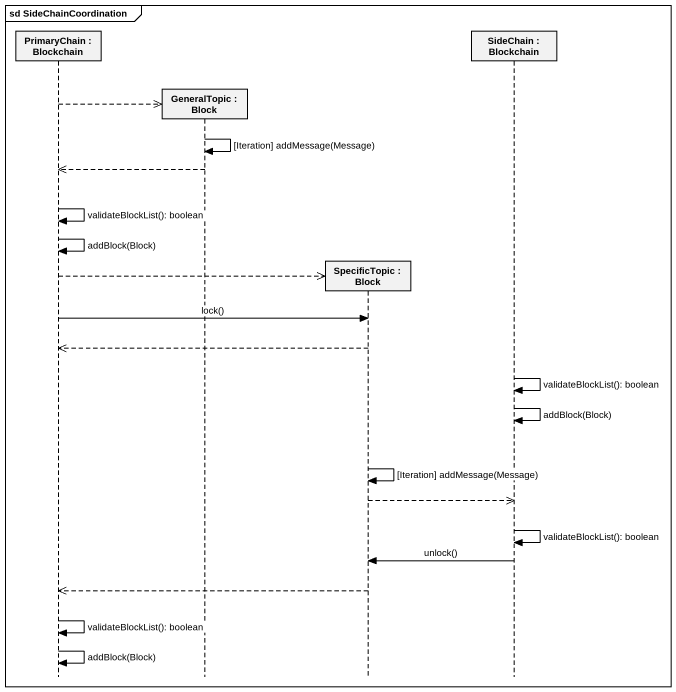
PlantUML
@startuml
mainframe sd SideChainCoordination
hide footbox
participant "PrimaryChain : Blockchain" as PrimaryChain
participant "GeneralTopic : Block" as GeneralTopic
participant "SpecificTopic : Block" as SpecificTopic
participant "SideChain : Blockchain" as SideChain

PrimaryChain -->> GeneralTopic **
GeneralTopic -> GeneralTopic : [Iteration] addMessage(Message)
GeneralTopic -->> PrimaryChain
PrimaryChain -> PrimaryChain : validateBlockList(): boolean
PrimaryChain -> PrimaryChain : addBlock(Block)
PrimaryChain -->> SpecificTopic **
PrimaryChain -> SpecificTopic : lock()
SpecificTopic -->> PrimaryChain
SideChain -> SideChain : validateBlockList(): boolean
SideChain -> SideChain : addBlock(Block)
SpecificTopic -> SpecificTopic : [Iteration] addMessage(Message)
SpecificTopic -->> SideChain
SideChain -> SideChain : validateBlockList(): boolean
SideChain -> SpecificTopic : unlock()
SpecificTopic -->> PrimaryChain
PrimaryChain -> PrimaryChain : validateBlockList(): boolean
PrimaryChain -> PrimaryChain : addBlock(Block)
@enduml
